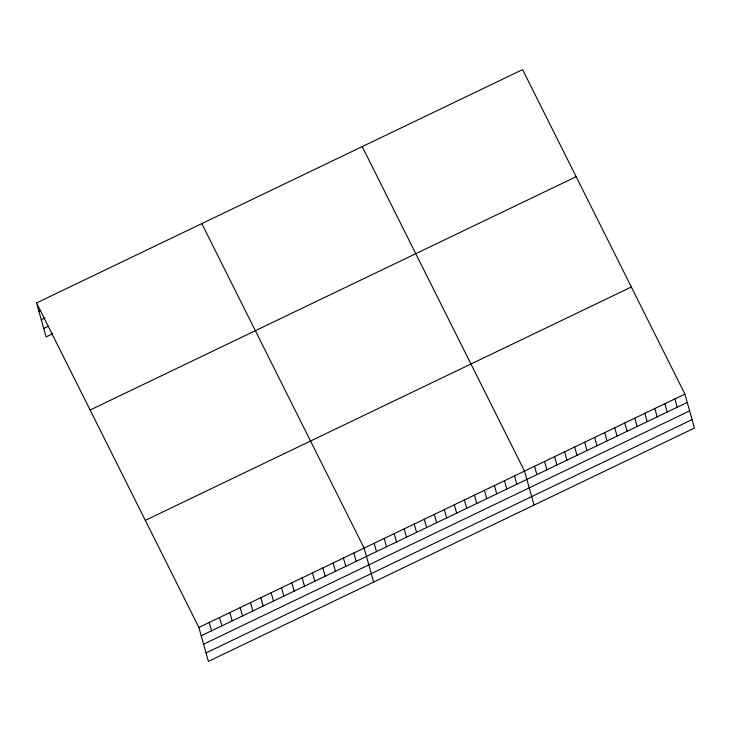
<?xml version="1.0" encoding="UTF-8"?>
<svg xmlns="http://www.w3.org/2000/svg" width="731" height="731" viewBox="0 0 731 731"><rect width="100%" height="100%" fill="white"/><g stroke="black" fill="none" stroke-linecap="round" stroke-linejoin="round"><path stroke-width="1.1" d="M36.55 302.945L522.592 69.609L684.91 394.1L694.45 428.055L208.408 661.391L198.869 627.436L36.55 302.945L46.09 336.9L52.669 333.747M38.889 311.269L40.772 310.364M41.265 319.73L45.02 317.921M43.714 328.438L48.41 326.19M90.114 410.027L576.156 176.692M145.305 520.353L631.337 287.018M198.869 627.436L684.91 394.1M201.208 635.76L687.25 402.425M203.583 644.212L689.625 410.877M206.032 652.929L692.074 419.594M362.192 146.611L524.511 471.102L534.059 505.057M201.802 223.613L364.12 548.104L373.669 582.05M674.877 398.916L677.217 407.231M664.854 403.722L667.193 412.046M654.83 408.538L657.169 416.862M644.806 413.353L647.145 421.668M634.782 418.159L637.121 426.484M624.758 422.975L627.097 431.299M614.734 427.79L617.074 436.105M604.711 432.597L607.05 440.921M594.687 437.412L597.026 445.736M584.663 442.228L587.002 450.543M574.639 447.034L576.978 455.358M564.615 451.849L566.954 460.174M554.591 456.665L556.931 464.989M544.558 461.471L546.898 469.795M534.535 466.287L536.874 474.611M514.487 475.908L516.826 484.233M504.463 480.724L506.802 489.048M494.439 485.539L496.778 493.864M484.415 490.346L486.755 498.67M474.392 495.161L476.731 503.485M464.368 499.977L466.707 508.301M454.344 504.792L456.683 513.107M444.32 509.598L446.659 517.923M434.296 514.414L436.635 522.738M424.272 519.229L426.612 527.544M414.239 524.036L416.579 532.36M404.216 528.851L406.555 537.175M394.192 533.667L396.531 541.982M384.168 538.473L386.507 546.797M374.144 543.288L376.483 551.613M353.795 553.056L356.134 561.381M343.46 558.018L345.8 566.342M333.135 562.98L335.474 571.295M322.81 567.932L325.149 576.256M312.475 572.894L314.814 581.218M302.15 577.846L304.489 586.171M291.824 582.808L294.164 591.132M281.49 587.77L283.829 596.085M271.164 592.722L273.504 601.046M260.839 597.684L263.178 606.008M250.505 602.646L252.853 610.961M240.179 607.598L242.518 615.922M229.854 612.56L232.193 620.884M219.528 617.521L221.868 625.837M209.194 622.474L211.533 630.798"/></g></svg>
